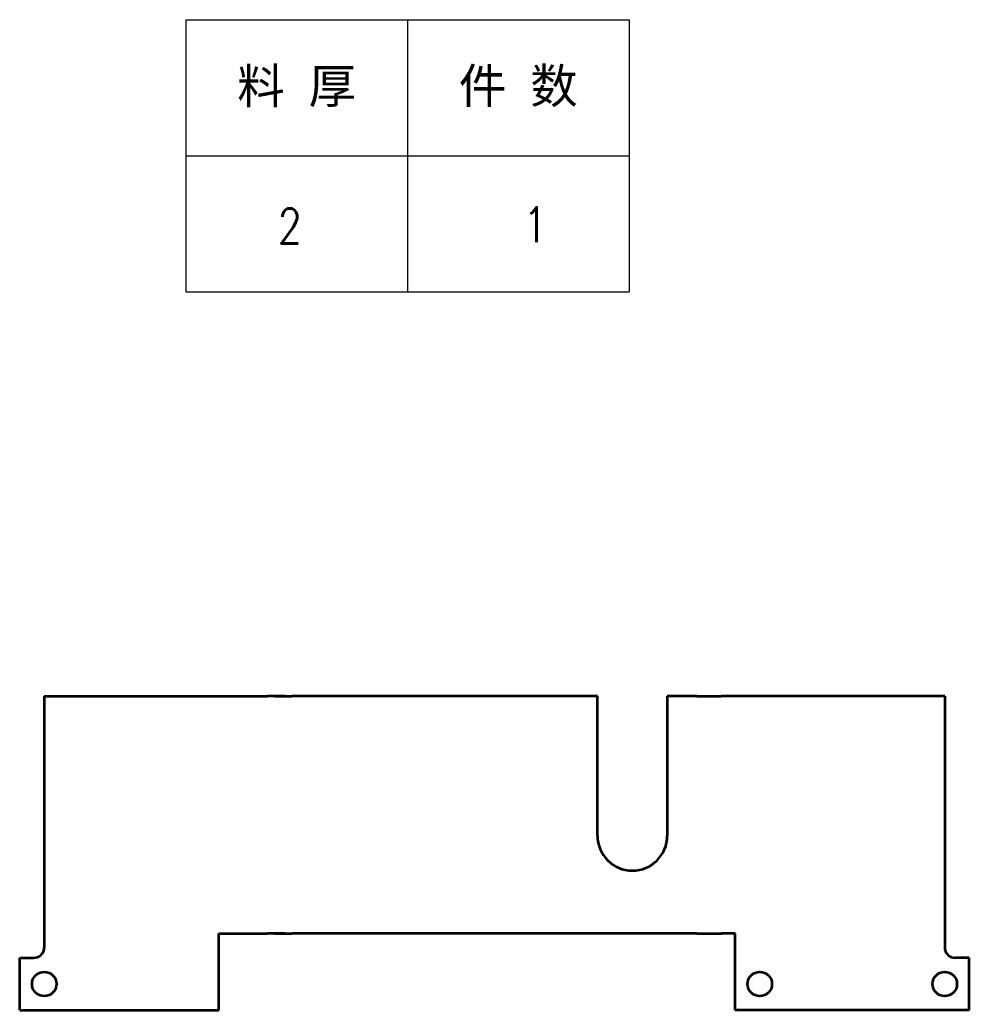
# Model space of a CAD drawing. Header units: millimetres. Extents: x 1333 to 359964, y -52803 to -5704.
# Drawn here: x 169501.9 to 169773.9, y -26057.7 to -25773.8 of the extents above; entities that cross this region are included whole.
import ezdxf
from ezdxf.enums import TextEntityAlignment as Align

# ---------------------------------------------------------------- set-up
doc = ezdxf.new("R2010")
doc.units = ezdxf.units.MM
doc.header["$LTSCALE"] = 0.5
doc.layers.add('标注线', color=3, linetype='Continuous', lineweight=18)
doc.layers.add('粗实线', color=7, linetype='Continuous', lineweight=35)
doc.styles.add('DIM', font='romans.shx', dxfattribs={"width": 0.8, "bigfont": 'bigfont.shx'})
doc.styles.get("Standard").update_dxf_attribs({"font": 'simplex.shx'})

# ---------------------------------------------------------------- blocks, each defined once
blk = doc.blocks.new('*T481')
at = {"color": 0, "linetype": 'ByBlock', "lineweight": -2, "transparency": 16777216}
for p, q in [((0, 0), (127, 0)), ((0, 0), (0, -78)), ((63.5, 0), (63.5, -78)), ((127, 0), (127, -78)), ((0, -39), (127, -39)), ((0, -78), (127, -78))]:
    blk.add_line(p, q, dxfattribs=at)
at = {"color": 0, "transparency": 16777216, "char_height": 10, "width": 60.5, "attachment_point": 5}
for s, insert in [('{\\fSimSun|b0|i0|c134|p2;料 厚}', (31.75, -19.5)), ('{\\fSimSun|b0|i0|c134|p2;件 数}', (95.25, -19.5))]:
    blk.add_mtext(s, dxfattribs=dict(at, insert=insert))
blk = doc.blocks.new('拆图参数')
blk.add_blockref('*T481', (-63.5, 78))
at = {"style": 'DIM', "width": 0.8}
blk.add_attdef('6', text='', height=10, dxfattribs=at).set_placement((-37.13, 18.91), align=Align.MIDDLE_LEFT)
blk.add_attdef('1', text='', height=10, dxfattribs=at).set_placement((36.65, 19.27), align=Align.MIDDLE_CENTER)

msp = doc.modelspace()

# ---------------------------------------------------------------- linework, layer by layer
at = {"layer": '粗实线'}
for p, q in [((169508.93, -25967.693), (169508.93, -26039.693)), ((169508.93, -25967.693), (169572.93, -25967.693)), ((169651.93, -25967.693), (169579.93, -25967.693)), ((169667.43, -26007.693), (169667.43, -25967.693)), ((169687.43, -25967.693), (169687.43, -26007.693)), ((169766.93, -25967.693), (169702.93, -25967.693)), ((169766.93, -25967.693), (169766.93, -26039.693)), ((169558.93, -26048.39), (169558.93, -26035.693)), ((169558.93, -26035.693), (169568.93, -26035.693)), ((169568.93, -26035.693), (169572.93, -26035.693)), ((169568.93, -26035.693), (169572.93, -26035.693)), ((169577.93, -26035.693), (169572.93, -26035.693)), ((169575.93, -26035.693), (169572.93, -26035.693)), ((169574.93, -26035.693), (169579.93, -26035.693)), ((169607.93, -26035.693), (169579.93, -26035.693)), ((169695.93, -26035.693), (169607.93, -26035.693)), ((169706.93, -26057.693), (169706.93, -26035.693)), ((169558.93, -26051.996), (169558.93, -26048.39)), ((169558.93, -26057.693), (169558.93, -26051.996)), ((169501.93, -26057.693), (169558.93, -26057.693)), ((169773.93, -26057.693), (169706.93, -26057.693))]:
    msp.add_line(p, q, dxfattribs=at)
at = {"layer": '粗实线', "ltscale": 0.125}
for p, q in [((169577.93, -25967.693), (169572.93, -25967.693)), ((169574.93, -25967.693), (169579.93, -25967.693)), ((169695.93, -25967.693), (169700.93, -25967.693)), ((169697.93, -25967.693), (169702.93, -25967.693)), ((169695.93, -26035.693), (169700.93, -26035.693)), ((169697.93, -26035.693), (169702.93, -26035.693))]:
    msp.add_line(p, q, dxfattribs=at)
at = {"layer": '粗实线', "ltscale": 0.3875}
msp.add_line((169667.43, -25967.693), (169651.93, -25967.693), dxfattribs=at)
at = {"layer": '粗实线', "ltscale": 0.1125}
msp.add_line((169691.93, -25967.693), (169687.43, -25967.693), dxfattribs=at)
at = {"layer": '粗实线', "ltscale": 0.1}
for p, q in [((169695.93, -25967.693), (169691.93, -25967.693)), ((169706.93, -26035.693), (169702.93, -26035.693)), ((169501.93, -26042.693), (169505.93, -26042.693)), ((169773.93, -26042.693), (169769.93, -26042.693))]:
    msp.add_line(p, q, dxfattribs=at)
at = {"layer": '粗实线', "ltscale": 0.075}
msp.add_line((169699.93, -26035.693), (169702.93, -26035.693), dxfattribs=at)
at = {"layer": '粗实线', "ltscale": 0.100002}
msp.add_line((169706.93, -26035.693), (169702.93, -26035.693), dxfattribs=at)
at = {"layer": '粗实线', "ltscale": 0.375}
for p, q in [((169501.93, -26057.693), (169501.93, -26042.693)), ((169773.93, -26057.693), (169773.93, -26042.693))]:
    msp.add_line(p, q, dxfattribs=at)
at = {"layer": '粗实线'}
for centre in [(169508.93, -26050.193), (169713.93, -26050.193), (169766.93, -26050.193)]:
    msp.add_circle(centre, 3.5, dxfattribs=at)
for centre, radius, start, end in [((169677.43, -26007.693), 10, 180, 0), ((169505.93, -26039.693), 3, 270.00001, 0.00001), ((169769.93, -26039.693), 3, 179.99999, 269.99999)]:
    msp.add_arc(centre, radius, start, end, dxfattribs=at)

# ---------------------------------------------------------------- block references
at = {"layer": '标注线'}
msp.add_blockref('拆图参数', (169612.994, -25851.842), dxfattribs=at).add_auto_attribs({'1': '1', '6': '2'})

doc.saveas('drawing.dxf')
